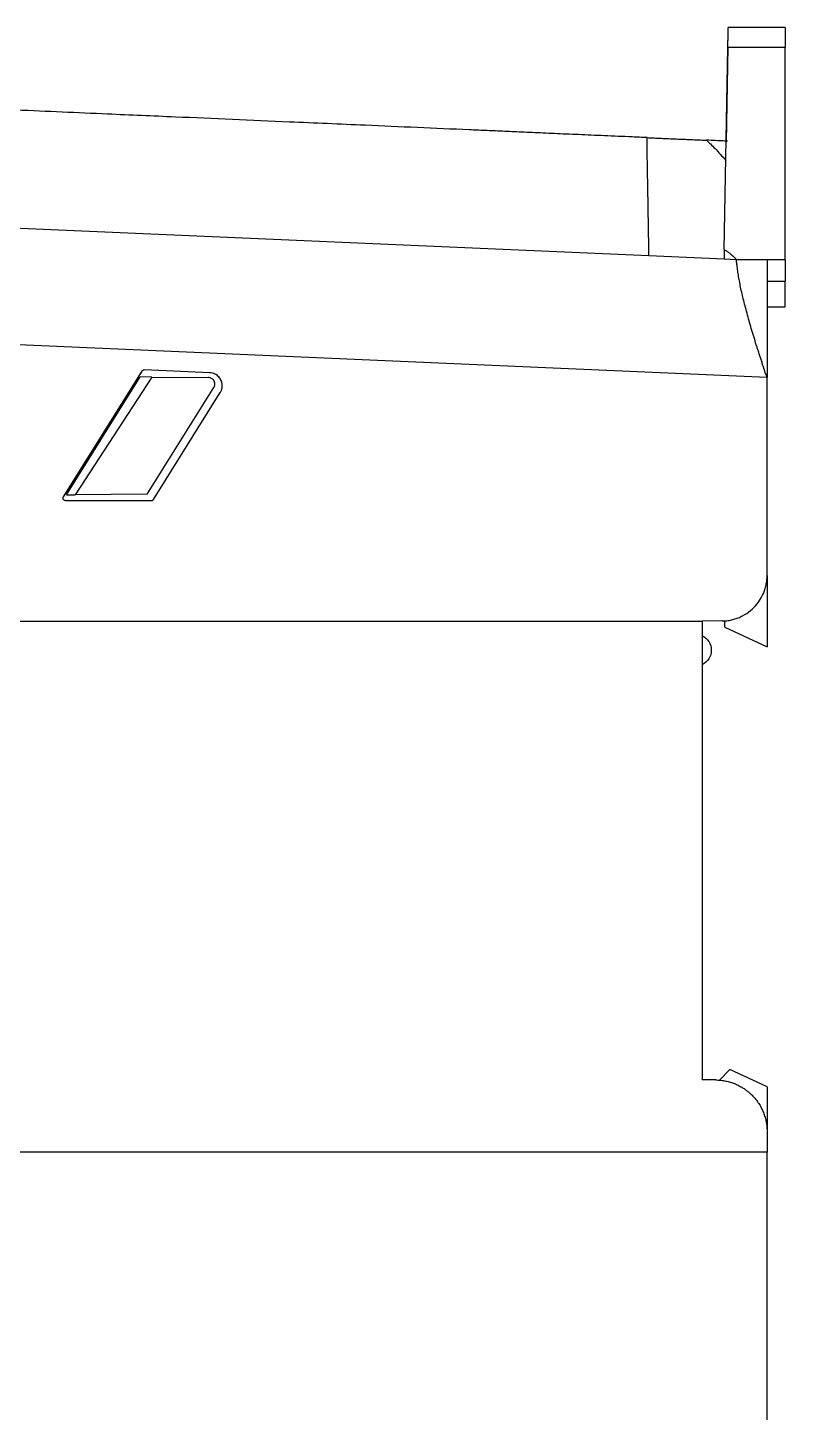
# Model space of a CAD drawing. Extents: x 86 to 639, y 68 to 658.
# Drawn here: x 530.1 to 588.5, y 374.1 to 481 of the extents above; entities that cross this region are included whole.
import ezdxf

# ---------------------------------------------------------------- set-up
doc = ezdxf.new("R2010")
doc.units = 0
doc.layers.get('0').update_dxf_attribs({"linetype": 'CONTINUOUS'})

msp = doc.modelspace()

# ---------------------------------------------------------------- linework, layer by layer
at = {"color": 7, "linetype": 'CONTINUOUS'}
for p, q in [((588.48, 481.01), (584.08, 481.01)), ((583.78, 463.88), (584.06, 479.49)), ((584.06, 479.52), (583.93, 472.18)), ((588.48, 479.49), (584.06, 479.49)), ((588.48, 463.1), (588.48, 479.49)), ((588.49, 478.98), (588.48, 478.98)), ((577.97, 463.4), (526.19, 465.66)), ((583.77, 463.14), (577.97, 463.4)), ((584.71, 463.1), (583.77, 463.14)), ((587.08, 463.1), (584.71, 463.1)), ((588.48, 463.1), (587.08, 463.1)), ((588.48, 463.1), (588.48, 461.45)), ((588.48, 462.03), (588.49, 462.03)), ((587.08, 461.45), (588.48, 461.45)), ((587.08, 459.45), (588.48, 459.45)), ((587.08, 454), (528.76, 456.54)), ((532.81, 444.8), (538.87, 454.5)), ((538.59, 454.05), (538.87, 454.5)), ((544.1, 454.37), (539.04, 454.59)), ((533.04, 444.94), (538.73, 454.05)), ((539.62, 454.04), (533.72, 444.95)), ((539.62, 454.04), (538.73, 454.05)), ((539.26, 445), (544.41, 453.24)), ((539.62, 454.04), (543.99, 454.01)), ((587.08, 438.71), (587.08, 454)), ((539.75, 444.59), (544.91, 452.84)), ((532.81, 444.8), (532.89, 444.94)), ((533.04, 444.94), (533.72, 444.95)), ((539.26, 445), (533.72, 444.95)), ((532.98, 444.5), (539.58, 444.5)), ((587.08, 438.71), (587.08, 433.21)), ((519.55, 435.2), (582.08, 435.2)), ((583.61, 435.21), (582.08, 435.2)), ((582.08, 435.2), (582.08, 399.79)), ((583.83, 434.73), (583.83, 435.22)), ((583.83, 434.73), (587.08, 433.21)), ((583.12, 399.78), (582.08, 399.79)), ((584.22, 400.58), (583.39, 399.75)), ((587.08, 399.25), (584.22, 400.58)), ((587.08, 399.25), (587.08, 395.78)), ((587.08, 395.78), (587.08, 394.2)), ((587.08, 394.2), (501.04, 394.2)), ((587.08, 340), (587.08, 394.2))]:
    msp.add_line(p, q, dxfattribs=at)
for points, knots in [([(584.06, 479.49), (584.06, 479.53), (584.06, 479.61), (584.06, 479.73), (584.06, 479.84), (584.06, 479.95), (584.07, 480.06), (584.07, 480.23), (584.07, 480.44), (584.08, 480.65), (584.08, 480.82), (584.08, 480.93), (584.08, 481), (584.08, 481), (584.08, 481.01)], [0, 0, 0, 0, 0.047626, 0.094867, 0.141909, 0.188941, 0.236152, 0.283727, 0.41416, 0.544791, 0.664075, 0.783551, 0.891627, 1, 1, 1, 1]), ([(588.48, 481.01), (588.48, 481.01), (588.48, 481), (588.48, 480.99), (588.48, 480.97), (588.48, 480.94), (588.48, 480.88), (588.48, 480.77), (588.48, 480.59), (588.48, 480.36), (588.48, 480.13), (588.48, 479.9), (588.48, 479.7), (588.48, 479.56), (588.48, 479.49)], [0, 0, 0, 0, 0.050283, 0.100216, 0.150022, 0.199922, 0.250138, 0.374984, 0.500039, 0.624885, 0.74994, 0.833326, 0.916336, 1, 1, 1, 1]), ([(577.82, 472.52), (577.44, 472.54), (576.7, 472.57), (575.61, 472.62), (574.55, 472.66), (573.53, 472.71), (572.55, 472.75), (571.6, 472.79), (570.69, 472.83), (569.81, 472.87), (568.97, 472.91), (568.17, 472.94), (567.41, 472.98), (566.68, 473.01), (565.98, 473.04), (565.33, 473.07), (564.71, 473.09), (561.64, 473.23), (556.82, 473.44), (549.26, 473.77), (542.63, 474.06), (536.79, 474.31), (532.71, 474.49), (529.2, 474.64), (525.69, 474.8), (523.35, 474.9), (522.18, 474.95)], [0, 0, 0, 0, 0.020557, 0.040442, 0.059653, 0.078191, 0.096055, 0.113244, 0.129758, 0.145598, 0.160763, 0.175255, 0.189072, 0.202216, 0.214687, 0.226484, 0.237608, 0.248059, 0.392357, 0.497348, 0.654875, 0.748636, 0.811479, 0.874323, 0.937163, 1, 1, 1, 1]), ([(577.97, 463.4), (577.97, 463.51), (577.97, 463.74), (577.96, 464.09), (577.96, 464.43), (577.95, 464.76), (577.94, 465.1), (577.94, 465.43), (577.93, 465.75), (577.93, 466.08), (577.92, 466.39), (577.92, 466.71), (577.91, 467.02), (577.91, 467.32), (577.9, 467.62), (577.9, 467.91), (577.89, 468.2), (577.89, 468.48), (577.88, 468.76), (577.88, 469.03), (577.87, 469.29), (577.87, 469.55), (577.86, 469.8), (577.86, 470.04), (577.85, 470.27), (577.85, 470.5), (577.85, 470.73), (577.84, 470.94), (577.84, 471.15), (577.84, 471.35), (577.83, 471.54), (577.83, 471.72), (577.83, 471.9), (577.82, 472.07), (577.82, 472.23), (577.82, 472.38), (577.82, 472.47), (577.82, 472.52)], [0, 0, 0, 0, 0.029933, 0.059778, 0.089535, 0.119207, 0.148793, 0.178293, 0.20771, 0.237041, 0.266289, 0.295452, 0.324531, 0.353526, 0.382437, 0.411265, 0.44001, 0.468674, 0.497257, 0.52576, 0.554186, 0.582537, 0.610817, 0.639026, 0.667167, 0.69524, 0.723249, 0.751193, 0.779074, 0.806893, 0.834651, 0.86235, 0.88999, 0.917574, 0.945102, 0.972576, 1, 1, 1, 1]), ([(577.82, 472.52), (577.96, 472.51), (578.26, 472.5), (578.71, 472.48), (579.17, 472.46), (579.62, 472.44), (580.08, 472.42), (580.55, 472.4), (581.01, 472.38), (581.48, 472.36), (581.95, 472.34), (582.27, 472.33), (582.42, 472.32)], [0, 0, 0, 0, 0.096605, 0.19385, 0.291782, 0.390442, 0.489872, 0.590115, 0.691211, 0.793198, 0.896115, 1, 1, 1, 1]), ([(582.42, 472.32), (582.52, 472.22), (582.74, 472.02), (583.09, 471.66), (583.49, 471.23), (583.76, 470.92), (583.9, 470.75)], [0, 0, 0, 0, 0.190968, 0.421868, 0.691855, 1, 1, 1, 1]), ([(584.02, 472.25), (583.99, 472.25), (583.9, 472.26), (583.37, 472.28), (583.07, 472.29)], [0, 0, 0, 0, 0.430932, 1, 1, 1, 1]), ([(583.78, 463.88), (583.86, 463.83), (584, 463.74), (584.19, 463.6), (584.36, 463.46), (584.51, 463.34), (584.62, 463.22), (584.68, 463.14), (584.71, 463.1)], [0, 0, 0, 0, 0.2181525, 0.4150921, 0.5911552, 0.7468136, 0.8827518, 1, 1, 1, 1]), ([(587.08, 454), (587.05, 454.11), (586.97, 454.32), (586.87, 454.64), (586.76, 454.94), (586.67, 455.24), (586.57, 455.53), (586.48, 455.82), (586.39, 456.09), (586.19, 456.7), (585.91, 457.63), (585.62, 458.64), (585.42, 459.4), (585.28, 459.95), (585.15, 460.48), (585.04, 460.98), (584.95, 461.46), (584.86, 461.91), (584.8, 462.34), (584.75, 462.74), (584.72, 462.98), (584.71, 463.1)], [0, 0, 0, 0, 0.030951, 0.061141, 0.090571, 0.119239, 0.147148, 0.174295, 0.200682, 0.226308, 0.354157, 0.474874, 0.535633, 0.59573, 0.65519, 0.714038, 0.772298, 0.829995, 0.887156, 0.943812, 1, 1, 1, 1]), ([(587.08, 463.1), (587.08, 463.04), (587.08, 462.91), (587.08, 462.7), (587.08, 462.49), (587.08, 462.2), (587.08, 461.81), (587.08, 461.33), (587.08, 460.81), (587.08, 460.1), (587.08, 459.15), (587.08, 458.14), (587.08, 457.3), (587.08, 456.65), (587.08, 456), (587.08, 455.34), (587.08, 454.67), (587.08, 454.22), (587.08, 454)], [0, 0, 0, 0, 0.031174, 0.062385, 0.093658, 0.125019, 0.187429, 0.250036, 0.312559, 0.375042, 0.500004, 0.625034, 0.687521, 0.750133, 0.812649, 0.875116, 0.937605, 1, 1, 1, 1]), ([(588.48, 459.45), (588.48, 459.45), (588.48, 459.5), (588.48, 459.7), (588.48, 459.85), (588.48, 460.22), (588.48, 460.44), (588.48, 460.93), (588.48, 461.19), (588.48, 461.45)], [0, 0, 0, 0, 0.25, 0.25, 0.5, 0.5, 0.75, 0.75, 1, 1, 1, 1]), ([(538.87, 454.5), (538.87, 454.51), (538.89, 454.54), (538.93, 454.57), (538.98, 454.59), (539.02, 454.59), (539.04, 454.59)], [0, 0, 0, 0, 0.214256, 0.426144, 0.710067, 1, 1, 1, 1]), ([(544.91, 452.84), (544.92, 452.87), (544.95, 452.93), (544.99, 453.01), (545.02, 453.1), (545.04, 453.19), (545.06, 453.28), (545.06, 453.39), (545.05, 453.51), (545.02, 453.65), (544.97, 453.79), (544.9, 453.93), (544.79, 454.06), (544.66, 454.18), (544.49, 454.28), (544.31, 454.35), (544.17, 454.37), (544.1, 454.37)], [0, 0, 0, 0, 0.045621, 0.090857, 0.135708, 0.180174, 0.224255, 0.267951, 0.330891, 0.398434, 0.470579, 0.547324, 0.628668, 0.71461, 0.805147, 0.900278, 1, 1, 1, 1]), ([(544.41, 453.24), (544.43, 453.26), (544.45, 453.3), (544.47, 453.37), (544.49, 453.44), (544.49, 453.53), (544.48, 453.65), (544.42, 453.77), (544.34, 453.87), (544.24, 453.94), (544.13, 453.99), (544.04, 454), (543.99, 454.01)], [0, 0, 0, 0, 0.063432, 0.125578, 0.187994, 0.252213, 0.373695, 0.502175, 0.623425, 0.748284, 0.873943, 1, 1, 1, 1]), ([(532.98, 444.5), (532.96, 444.5), (532.94, 444.5), (532.9, 444.51), (532.84, 444.55), (532.78, 444.61), (532.77, 444.7), (532.79, 444.76), (532.8, 444.79), (532.81, 444.8)], [0, 0, 0, 0, 0.098677, 0.194475, 0.291368, 0.553081, 0.788909, 0.892632, 1, 1, 1, 1]), ([(583.61, 435.21), (583.67, 435.22), (583.8, 435.22), (583.98, 435.23), (584.16, 435.26), (584.34, 435.29), (584.52, 435.34), (584.69, 435.39), (584.86, 435.45), (585.03, 435.53), (585.36, 435.69), (585.82, 435.99), (586.31, 436.49), (586.68, 437.05), (586.9, 437.55), (587.01, 437.99), (587.07, 438.35), (587.08, 438.59), (587.08, 438.71)], [0, 0, 0, 0, 0.033927, 0.067528, 0.100894, 0.134116, 0.167288, 0.200504, 0.233857, 0.267438, 0.30134, 0.434683, 0.568127, 0.684505, 0.800987, 0.867377, 0.933475, 1, 1, 1, 1]), ([(582.08, 434.08), (582.29, 433.97), (582.47, 433.81), (582.72, 433.42), (582.78, 433.19), (582.78, 432.72), (582.72, 432.49), (582.47, 432.1), (582.29, 431.93), (582.08, 431.83)], [0, 0, 0, 0, 0.25, 0.25, 0.5, 0.5, 0.75, 0.75, 1, 1, 1, 1]), ([(583.12, 399.78), (583.18, 399.78), (583.32, 399.78), (583.51, 399.76), (583.71, 399.73), (583.89, 399.7), (584.07, 399.66), (584.24, 399.61), (584.41, 399.56), (584.56, 399.5), (584.71, 399.44), (584.86, 399.37), (584.99, 399.3), (585.12, 399.22), (585.25, 399.15), (585.36, 399.07), (585.47, 398.99), (585.57, 398.91), (585.67, 398.83), (585.76, 398.75), (585.84, 398.68), (585.99, 398.53), (586.2, 398.3), (586.44, 397.97), (586.64, 397.63), (586.8, 397.27), (586.93, 396.9), (587.02, 396.53), (587.07, 396.16), (587.08, 395.91), (587.08, 395.78)], [0, 0, 0, 0, 0.032413, 0.064046, 0.094899, 0.124973, 0.154266, 0.18278, 0.210514, 0.237468, 0.263642, 0.289036, 0.31365, 0.337484, 0.360538, 0.382813, 0.404307, 0.425022, 0.444956, 0.464111, 0.482485, 0.50008, 0.565518, 0.630114, 0.693868, 0.756778, 0.818847, 0.880073, 0.940458, 1, 1, 1, 1])]:
    msp.add_open_spline(points, degree=3, knots=knots, dxfattribs=at)
for points in [[(583.07, 472.29), (582.88, 472.3), (582.66, 472.31), (582.42, 472.32)], [(583.78, 463.88), (583.78, 463.63), (583.77, 463.39), (583.77, 463.14)], [(539.58, 444.5), (539.65, 444.5), (539.71, 444.53), (539.75, 444.59)]]:
    msp.add_open_spline(points, degree=3, dxfattribs=at)

doc.saveas('drawing.dxf')
